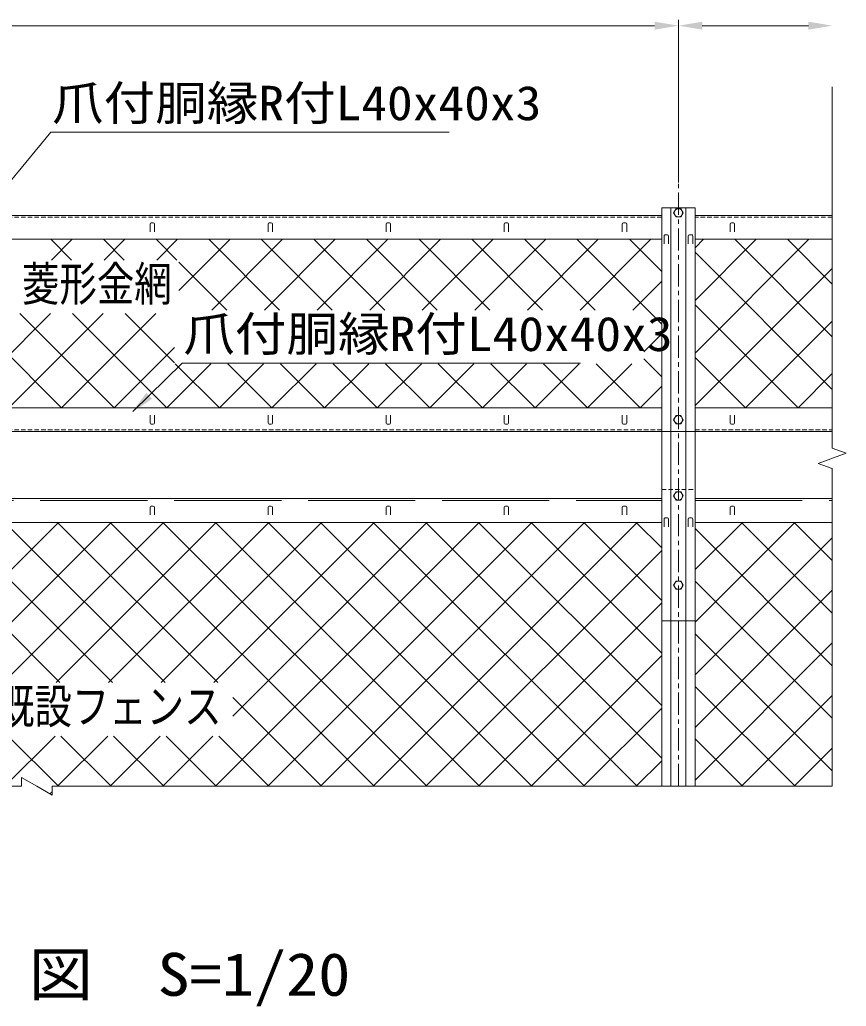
# Model space of a CAD drawing. Units: millimetres, scale not verified. Extents: x -4455 to 4455, y -3150 to 3150.
# Drawn here: x -2802 to -1413, y 220 to 1877 of the extents above; entities that cross this region are included whole.
import ezdxf
from ezdxf.enums import TextEntityAlignment as Align

# ---------------------------------------------------------------- set-up
doc = ezdxf.new("R2010")
doc.units = ezdxf.units.MM
doc.header["$LTSCALE"] = 30
for name, pattern in [('DASHED', [7.5, 6, -1.5]), ('USER1', [2, 1.25, -0.25, 0.25, -0.25]), ('USER3', [0.375, 0.25, -0.125])]:
    doc.linetypes.add(name, pattern=pattern)
doc.layers.add('0-0_10', color=7, linetype='Continuous')
for name, color, linetype, lineweight in [('0-1_net', 2, 'Continuous', 18), ('0-2_0', 1, 'Continuous', 18), ('0-3_2', 7, 'Continuous', 9), ('0-4_1', 7, 'Continuous', 9), ('0-5_center', 2, 'USER1', 18), ('0-6_柱', 7, 'Continuous', 9), ('0-9_EXTCNT-L', 4, 'Continuous', 18), ('0-A_既設net', 4, 'Continuous', 18)]:
    doc.layers.add(name, color=color, linetype=linetype, lineweight=lineweight)
doc.styles.add('ＭＳ ゴシック', font='')
doc.styles.get('ＭＳ ゴシック').set_extended_font_data('MS Gothic')

msp = doc.modelspace()

# ---------------------------------------------------------------- linework, layer by layer
at = {"layer": '0-1_net'}
for p, q in [((-2731.41, 1225.2), (-3014.55, 1508.34)), ((-2714.64, 1473.6), (-2749.38, 1508.34)), ((-2748.22, 1473.6), (-2713.47, 1508.34)), ((-2626.25, 1473.6), (-2660.99, 1508.34)), ((-2659.83, 1473.6), (-2625.08, 1508.34)), ((-2537.86, 1473.6), (-2572.61, 1508.34)), ((-2571.44, 1473.6), (-2536.7, 1508.34)), ((-2534.36, 1422.29), (-2448.31, 1508.34)), ((-2365.26, 1389.39), (-2484.22, 1508.34)), ((-2478.88, 1389.39), (-2359.92, 1508.34)), ((-2276.87, 1389.39), (-2395.83, 1508.34)), ((-2390.49, 1389.39), (-2271.53, 1508.34)), ((-2188.48, 1389.39), (-2307.44, 1508.34)), ((-2302.1, 1389.39), (-2183.14, 1508.34)), ((-2100.1, 1389.39), (-2219.05, 1508.34)), ((-2213.71, 1389.39), (-2094.75, 1508.34)), ((-2011.71, 1389.39), (-2130.66, 1508.34)), ((-2125.32, 1389.39), (-2006.37, 1508.34)), ((-1923.32, 1389.39), (-2042.28, 1508.34)), ((-2036.93, 1389.39), (-1917.98, 1508.34)), ((-1834.93, 1389.39), (-1953.89, 1508.34)), ((-1948.55, 1389.39), (-1829.59, 1508.34)), ((-1723.03, 1365.88), (-1865.5, 1508.34)), ((-1860.16, 1389.39), (-1741.2, 1508.34)), ((-1723.03, 1454.27), (-1777.11, 1508.34)), ((-1667.03, 1494.12), (-1652.81, 1508.34)), ((-1667.03, 1405.73), (-1564.42, 1508.34)), ((-1667.03, 1317.34), (-1476.04, 1508.34)), ((-1436.55, 1344.56), (-1600.33, 1508.34)), ((-1436.55, 1432.95), (-1511.95, 1508.34)), ((-1436.55, 1256.17), (-1667.03, 1486.66)), ((-2453.65, 1389.39), (-2534.36, 1470.1)), ((-1667.03, 1228.96), (-1436.55, 1459.44)), ((-1771.77, 1389.39), (-1723.03, 1438.12)), ((-1493.97, 1225.2), (-1667.03, 1398.27)), ((-2908.23, 1225.2), (-2749.83, 1383.6)), ((-2819.84, 1225.2), (-2661.44, 1383.6)), ((-2643.02, 1225.2), (-2801.41, 1383.6)), ((-2731.45, 1225.2), (-2573.05, 1383.6)), ((-2554.63, 1225.2), (-2713.02, 1383.6)), ((-2541.79, 1300.76), (-2624.64, 1383.6)), ((-1582.4, 1225.2), (-1436.55, 1371.05)), ((-1753.22, 1319.54), (-1723.03, 1349.73)), ((-2643.06, 1225.2), (-2541.79, 1326.47)), ((-1582.36, 1225.2), (-1667.03, 1309.88)), ((-2554.67, 1225.2), (-2480.49, 1299.39)), ((-2466.24, 1225.2), (-2540.43, 1299.39)), ((-2466.28, 1225.2), (-2392.1, 1299.39)), ((-2377.85, 1225.2), (-2452.04, 1299.39)), ((-2377.9, 1225.2), (-2303.71, 1299.39)), ((-2289.46, 1225.2), (-2363.65, 1299.39)), ((-2289.51, 1225.2), (-2215.32, 1299.39)), ((-2201.08, 1225.2), (-2275.26, 1299.39)), ((-2201.12, 1225.2), (-2126.93, 1299.39)), ((-2112.69, 1225.2), (-2186.87, 1299.39)), ((-2112.73, 1225.2), (-2038.55, 1299.39)), ((-2024.3, 1225.2), (-2098.48, 1299.39)), ((-2024.34, 1225.2), (-1950.16, 1299.39)), ((-1935.91, 1225.2), (-2010.1, 1299.39)), ((-1935.95, 1225.2), (-1861.77, 1299.39)), ((-1847.52, 1225.2), (-1921.71, 1299.39)), ((-1847.57, 1225.2), (-1773.38, 1299.39)), ((-1759.13, 1225.2), (-1833.32, 1299.39)), ((-1723.03, 1277.49), (-1753.22, 1307.68)), ((-1494.01, 1225.2), (-1436.55, 1282.66)), ((-1759.18, 1225.2), (-1723.03, 1261.34))]:
    msp.add_line(p, q, dxfattribs=at)
at = {"layer": '0-2_0'}
for p, q in [((-1695.03, 1603.68), (-1695.03, 1877.31)), ((-1695.03, 1603.68), (-1695.03, 1877.31)), ((-3655.03, 1867.31), (-1735.03, 1867.31)), ((-1655.03, 1867.31), (-1476.55, 1867.31))]:
    msp.add_line(p, q, dxfattribs=at)
at = {"layer": '0-2_0', "color": 7, "lineweight": 9}
for p, q in [((-1723.03, 1548.34), (-3667.03, 1548.34)), ((-1436.55, 1548.34), (-1667.03, 1548.34)), ((-1723.03, 1508.34), (-3667.03, 1508.34)), ((-1667.03, 1508.34), (-1436.55, 1508.34)), ((-1723.03, 1225.2), (-3667.03, 1225.2)), ((-1667.03, 1225.2), (-1436.55, 1225.2)), ((-1723.03, 1185.2), (-3667.03, 1185.2)), ((-1667.03, 1185.2), (-1436.55, 1185.2))]:
    msp.add_line(p, q, dxfattribs=at)
for points in [[(-2079.93, 1688.27), (-2749.28, 1688.27), (-2868.05, 1544.99)], [(-1859.44, 1300.34), (-2528.79, 1300.34), (-2611.6, 1218.94)]]:
    msp.add_lwpolyline(points, dxfattribs=at)
at = {"layer": '0-2_0'}
for points in [[(-1735.03, 1873.97), (-1695.03, 1867.31), (-1735.03, 1860.64)], [(-1655.03, 1873.97), (-1695.03, 1867.31), (-1655.03, 1860.64)], [(-1476.55, 1873.97), (-1436.55, 1867.31), (-1476.55, 1860.64)]]:
    msp.add_solid(points, dxfattribs=at)
at = {"layer": '0-2_0', "color": 7}
msp.add_solid([(-2613.04, 1217.55), (-2588.99, 1250.27), (-2579.37, 1240.24)], dxfattribs=at)
at = {"layer": '0-3_2'}
for p, q in [((-1703.03, 1552.84), (-1699.03, 1559.77)), ((-1699.03, 1559.77), (-1691.03, 1559.77)), ((-1691.03, 1559.77), (-1687.03, 1552.84)), ((-1699.03, 1545.91), (-1703.03, 1552.84)), ((-1691.03, 1545.91), (-1699.03, 1545.91)), ((-1687.03, 1552.84), (-1691.03, 1545.91)), ((-1699.03, 1212.13), (-1703.03, 1205.2)), ((-1691.03, 1212.13), (-1699.03, 1212.13)), ((-1703.03, 1205.2), (-1699.03, 1198.27)), ((-1699.03, 1198.27), (-1691.03, 1198.27))]:
    msp.add_line(p, q, dxfattribs=at)
at = {"layer": '0-3_2', "color": 4, "lineweight": 18}
msp.add_line((-1667.03, 1185.51), (-1723.03, 1185.51), dxfattribs=at)
at = {"layer": '0-3_2', "color": 3, "linetype": 'DASHED', "lineweight": 18}
for p, q in [((-3667.03, 1069.74), (-1723.03, 1069.74)), ((-1667.03, 1069.74), (-1436.55, 1069.74))]:
    msp.add_line(p, q, dxfattribs=at)
at = {"layer": '0-3_2'}
msp.add_lwpolyline([(-1691.03, 1198.27), (-1687.03, 1205.2), (-1691.03, 1212.13)], dxfattribs=at)
for centre in [(-1695.03, 1552.84), (-1695.03, 1205.2)]:
    msp.add_circle(centre, 6.93, dxfattribs=at)
at = {"layer": '0-4_1', "color": 4, "lineweight": 18}
for p, q in [((-1436.55, 1764.3), (-1436.55, 1157.59)), ((-1460.04, 1131.94), (-1413.06, 1149.04)), ((-1413.06, 1149.04), (-1436.55, 1157.59)), ((-1436.55, 1123.39), (-1460.04, 1131.94)), ((-1436.55, 1123.39), (-1436.55, 589.31))]:
    msp.add_line(p, q, dxfattribs=at)
at = {"layer": '0-4_1'}
for p, q in [((-1667.03, 1561.37), (-1723.03, 1561.37)), ((-2582.78, 1520.84), (-2582.78, 1533.84)), ((-2577.29, 1535.84), (-2580.78, 1535.84)), ((-2575.28, 1520.84), (-2575.28, 1533.84)), ((-2384.45, 1520.84), (-2384.45, 1533.84)), ((-2378.96, 1535.84), (-2382.45, 1535.84)), ((-2376.95, 1520.84), (-2376.95, 1533.84)), ((-2186.12, 1520.84), (-2186.12, 1533.84)), ((-2180.63, 1535.84), (-2184.12, 1535.84)), ((-2178.62, 1520.84), (-2178.62, 1533.84)), ((-1987.79, 1520.84), (-1987.79, 1533.84)), ((-1982.3, 1535.84), (-1985.79, 1535.84)), ((-1980.29, 1520.84), (-1980.29, 1533.84)), ((-1789.46, 1520.84), (-1789.46, 1533.84)), ((-1783.97, 1535.84), (-1787.46, 1535.84)), ((-1781.96, 1520.84), (-1781.96, 1533.84)), ((-1608.1, 1520.84), (-1608.1, 1533.84)), ((-1606.1, 1535.84), (-1602.6, 1535.84)), ((-1600.6, 1520.84), (-1600.6, 1533.84)), ((-1719.07, 1500.85), (-1719.07, 1513.85)), ((-1713.58, 1515.85), (-1717.07, 1515.84)), ((-1711.57, 1500.85), (-1711.58, 1513.85)), ((-1678.49, 1500.85), (-1678.49, 1513.85)), ((-1676.49, 1515.85), (-1672.99, 1515.84)), ((-1670.99, 1500.85), (-1670.99, 1513.85)), ((-2582.78, 1212.7), (-2582.78, 1199.7)), ((-2575.28, 1212.7), (-2575.28, 1199.7)), ((-2384.45, 1212.7), (-2384.45, 1199.7)), ((-2376.95, 1212.7), (-2376.95, 1199.7)), ((-2186.12, 1212.7), (-2186.12, 1199.7)), ((-2178.62, 1212.7), (-2178.62, 1199.7)), ((-1987.79, 1212.7), (-1987.79, 1199.7)), ((-1980.29, 1212.7), (-1980.29, 1199.7)), ((-1789.46, 1212.7), (-1789.46, 1199.7)), ((-1781.96, 1212.7), (-1781.96, 1199.7)), ((-1608.1, 1212.7), (-1608.1, 1199.7)), ((-1600.6, 1212.7), (-1600.6, 1199.7)), ((-2577.29, 1197.7), (-2580.78, 1197.7)), ((-2378.96, 1197.7), (-2382.45, 1197.7)), ((-2180.63, 1197.7), (-2184.12, 1197.7)), ((-1982.3, 1197.7), (-1985.79, 1197.7)), ((-1783.97, 1197.7), (-1787.46, 1197.7)), ((-1606.1, 1197.7), (-1602.6, 1197.7)), ((-3667.03, 1072.74), (-1723.03, 1072.74)), ((-1667.03, 1072.74), (-1436.55, 1072.74)), ((-2582.78, 1045.24), (-2582.78, 1058.24)), ((-2577.29, 1060.24), (-2580.78, 1060.24)), ((-2575.28, 1045.24), (-2575.28, 1058.24)), ((-2384.45, 1045.24), (-2384.45, 1058.24)), ((-2378.96, 1060.24), (-2382.45, 1060.24)), ((-2376.95, 1045.24), (-2376.95, 1058.24)), ((-2186.12, 1045.24), (-2186.12, 1058.24)), ((-2180.63, 1060.24), (-2184.12, 1060.24)), ((-2178.62, 1045.24), (-2178.62, 1058.24)), ((-1987.79, 1045.24), (-1987.79, 1058.24)), ((-1982.3, 1060.24), (-1985.79, 1060.24)), ((-1980.29, 1045.24), (-1980.29, 1058.24)), ((-1789.46, 1045.24), (-1789.46, 1058.24)), ((-1783.97, 1060.24), (-1787.46, 1060.24)), ((-1781.96, 1045.24), (-1781.96, 1058.24)), ((-1608.1, 1045.24), (-1608.1, 1058.24)), ((-1606.1, 1060.24), (-1602.6, 1060.24)), ((-1600.6, 1045.24), (-1600.6, 1058.24)), ((-3667.03, 1032.74), (-1723.03, 1032.74)), ((-1667.03, 1032.74), (-1436.55, 1032.74))]:
    msp.add_line(p, q, dxfattribs=at)
at = {"layer": '0-4_1', "color": 3, "linetype": 'USER3', "lineweight": 18}
for p, q in [((-1723.03, 1545.34), (-3667.03, 1545.34)), ((-1436.55, 1545.34), (-1667.03, 1545.34)), ((-1723.03, 1188.27), (-3667.03, 1188.14)), ((-1667.03, 1188.27), (-1436.55, 1188.25))]:
    msp.add_line(p, q, dxfattribs=at)
at = {"layer": '0-4_1', "color": 4, "linetype": 'USER3', "lineweight": 18}
msp.add_line((-1723.03, 1087.74), (-1667.03, 1087.74), dxfattribs=at)
at = {"layer": '0-4_1'}
for centre, start, end in [((-2580.78, 1533.84), 90, 180), ((-2577.28, 1533.84), 0.00008, 90), ((-2382.45, 1533.84), 90, 180), ((-2378.95, 1533.84), 0.00008, 90), ((-2184.12, 1533.84), 90, 180), ((-2180.62, 1533.84), 0.00008, 90), ((-1985.79, 1533.84), 90, 180), ((-1982.29, 1533.84), 0.00008, 90), ((-1787.46, 1533.84), 90, 180), ((-1783.96, 1533.84), 0.00008, 90), ((-1606.1, 1533.84), 90, 179.99992), ((-1602.6, 1533.84), 0, 90), ((-1717.07, 1513.85), 89.99988, 180), ((-1713.58, 1513.85), 0.00003, 90), ((-1676.49, 1513.85), 90, 180), ((-1672.99, 1513.85), 359.99989, 90), ((-2580.78, 1199.7), 180, 270), ((-2577.28, 1199.7), 270, 359.99992), ((-2382.45, 1199.7), 180, 270), ((-2378.95, 1199.7), 270, 359.99992), ((-2184.12, 1199.7), 180, 270), ((-2180.62, 1199.7), 270, 359.99992), ((-1985.79, 1199.7), 180, 270), ((-1982.29, 1199.7), 270, 359.99992), ((-1787.46, 1199.7), 180, 270), ((-1783.96, 1199.7), 270, 359.99992), ((-1606.1, 1199.7), 180.00008, 270), ((-1602.6, 1199.7), 270, 0), ((-2580.78, 1058.24), 90, 180), ((-2577.28, 1058.24), 0.00008, 90), ((-2382.45, 1058.24), 90, 180), ((-2378.95, 1058.24), 0.00008, 90), ((-2184.12, 1058.24), 90, 180), ((-2180.62, 1058.24), 0.00008, 90), ((-1985.79, 1058.24), 90, 180), ((-1982.29, 1058.24), 0.00008, 90), ((-1787.46, 1058.24), 90, 180), ((-1783.96, 1058.24), 0.00008, 90), ((-1606.1, 1058.24), 90, 179.99992), ((-1602.6, 1058.24), 0, 90)]:
    msp.add_arc(centre, 2, start, end, dxfattribs=at)
at = {"layer": '0-5_center'}
msp.add_line((-1695.03, 589.31), (-1695.03, 1678.04), dxfattribs=at)
at = {"layer": '0-6_柱'}
for p, q in [((-1723.03, 867.24), (-1723.03, 1561.37)), ((-1707.53, 867.24), (-1707.53, 1561.37)), ((-1682.53, 867.24), (-1682.53, 1561.37)), ((-1667.03, 867.24), (-1667.03, 1561.37)), ((-1691.03, 1084.17), (-1699.03, 1084.17)), ((-1687.03, 1077.24), (-1691.03, 1084.17)), ((-1699.03, 1070.31), (-1691.03, 1070.31)), ((-1691.03, 1070.31), (-1687.03, 1077.24)), ((-1719.07, 1025.24), (-1719.07, 1038.24)), ((-1713.58, 1040.24), (-1717.07, 1040.24)), ((-1711.57, 1025.24), (-1711.58, 1038.24)), ((-1678.49, 1025.24), (-1678.49, 1038.24)), ((-1676.49, 1040.24), (-1672.99, 1040.24)), ((-1670.99, 1025.24), (-1670.99, 1038.24)), ((-1691.03, 934.17), (-1699.03, 934.17)), ((-1687.03, 927.24), (-1691.03, 934.17)), ((-1699.03, 920.31), (-1691.03, 920.31)), ((-1691.03, 920.31), (-1687.03, 927.24)), ((-1723.03, 867.24), (-1667.03, 867.24))]:
    msp.add_line(p, q, dxfattribs=at)
at = {"layer": '0-6_柱', "color": 1, "lineweight": 18}
for p, q in [((-1723.03, 867.24), (-1723.03, 589.31)), ((-1707.53, 867.24), (-1707.53, 589.31)), ((-1682.53, 867.24), (-1682.53, 589.31)), ((-1667.03, 867.24), (-1667.03, 589.31))]:
    msp.add_line(p, q, dxfattribs=at)
at = {"layer": '0-6_柱'}
for points in [[(-1699.03, 1084.17), (-1703.03, 1077.24), (-1699.03, 1070.31)], [(-1699.03, 934.17), (-1703.03, 927.24), (-1699.03, 920.31)]]:
    msp.add_lwpolyline(points, dxfattribs=at)
for centre in [(-1695.03, 1077.24), (-1695.03, 927.24)]:
    msp.add_circle(centre, 6.93, dxfattribs=at)
for centre, start, end in [((-1717.07, 1038.24), 90, 180.00012), ((-1713.58, 1038.24), 0, 90), ((-1676.49, 1038.24), 90, 179.99997), ((-1672.99, 1038.24), 0, 90.0001)]:
    msp.add_arc(centre, 2, start, end, dxfattribs=at)
at = {"layer": '0-9_EXTCNT-L'}
msp.add_line((-3948.67, 589.31), (-2798.82, 589.31), dxfattribs=at)
for points in [[(-2773.03, 589.31), (-2798.82, 604.2), (-2798.82, 589.31)], [(-2773.03, 589.31), (-2747.24, 574.42), (-2747.24, 589.31), (-1436.55, 589.31)]]:
    msp.add_lwpolyline(points, dxfattribs=at)
at = {"layer": '0-A_既設net'}
for p, q in [((-3180.1, 589.31), (-2736.67, 1032.74)), ((-3091.71, 589.31), (-2648.28, 1032.74)), ((-2734.05, 763.57), (-3003.21, 1032.74)), ((-2645.66, 763.57), (-2914.82, 1032.74)), ((-2829.06, 763.57), (-2559.89, 1032.74)), ((-2557.27, 763.57), (-2826.43, 1032.74)), ((-2740.67, 763.57), (-2471.5, 1032.74)), ((-2468.88, 763.57), (-2738.05, 1032.74)), ((-2652.28, 763.57), (-2383.11, 1032.74)), ((-2206.23, 589.31), (-2649.66, 1032.74)), ((-2563.89, 763.57), (-2294.73, 1032.74)), ((-2117.84, 589.31), (-2561.27, 1032.74)), ((-2475.5, 763.57), (-2206.34, 1032.74)), ((-2472.99, 589.31), (-2029.56, 1032.74)), ((-2029.45, 589.31), (-2472.88, 1032.74)), ((-2443.74, 706.95), (-2117.95, 1032.74)), ((-2384.6, 589.31), (-1941.17, 1032.74)), ((-1941.07, 589.31), (-2384.49, 1032.74)), ((-2296.21, 589.31), (-1852.78, 1032.74)), ((-1852.68, 589.31), (-2296.1, 1032.74)), ((-2207.82, 589.31), (-1764.4, 1032.74)), ((-1764.29, 589.31), (-2207.72, 1032.74)), ((-1723.03, 636.44), (-2119.33, 1032.74)), ((-1723.03, 724.83), (-2030.94, 1032.74)), ((-1723.03, 813.22), (-1942.55, 1032.74)), ((-1723.03, 901.61), (-1854.16, 1032.74)), ((-1723.03, 990), (-1765.77, 1032.74)), ((-1667.03, 953.32), (-1587.62, 1032.74)), ((-1667.03, 864.94), (-1499.23, 1032.74)), ((-1436.55, 880.29), (-1589, 1032.74)), ((-1436.55, 968.68), (-1500.61, 1032.74)), ((-1436.55, 791.9), (-1667.03, 1022.39)), ((-1667.03, 776.55), (-1436.55, 1007.03)), ((-2119.43, 589.31), (-1723.03, 985.71)), ((-1436.55, 703.51), (-1667.03, 934)), ((-1667.03, 688.16), (-1436.55, 918.64)), ((-2031.05, 589.31), (-1723.03, 897.32)), ((-1436.55, 615.13), (-1667.03, 845.61)), ((-1667.03, 599.77), (-1436.55, 830.25)), ((-1942.66, 589.31), (-1723.03, 808.94)), ((-1499.12, 589.31), (-1667.03, 757.22)), ((-2294.62, 589.31), (-2443.74, 738.43)), ((-1589.1, 589.31), (-1436.55, 741.87)), ((-1854.27, 589.31), (-1723.03, 720.55)), ((-2826.54, 589.31), (-2742.28, 673.57)), ((-2736.56, 589.31), (-2820.82, 673.57)), ((-2738.15, 589.31), (-2653.89, 673.57)), ((-2648.17, 589.31), (-2732.43, 673.57)), ((-2649.77, 589.31), (-2565.5, 673.57)), ((-2559.78, 589.31), (-2644.05, 673.57)), ((-2561.38, 589.31), (-2477.11, 673.57)), ((-2471.4, 589.31), (-2555.66, 673.57)), ((-2383.01, 589.31), (-2467.27, 673.57)), ((-1587.51, 589.31), (-1667.03, 668.83)), ((-1500.72, 589.31), (-1436.55, 653.48)), ((-1765.88, 589.31), (-1723.03, 632.16)), ((-2750.92, 576.54), (-2747.24, 580.22))]:
    msp.add_line(p, q, dxfattribs=at)

# ---------------------------------------------------------------- texts
at = {"layer": '0-0_10', "style": 'ＭＳ ゴシック', "width": 1.1}
msp.add_text('正\u3000面\u3000図\u3000S=1/20', height=72.16, dxfattribs=at).set_placement((-3219.76, 215.63), align=Align.BOTTOM_LEFT)
at = {"layer": '0-2_0', "color": 3, "style": 'ＭＳ ゴシック'}
for s, height, width, p in [('爪付胴縁R付L40x40x3', 57.73, 1.1, (-2747.28, 1691.21)), ('菱形金網', 57.62, 0.8, (-2797.76, 1387.49)), ('爪付胴縁R付L40x40x3', 57.73, 1.1, (-2526.79, 1303.28)), ('既設フェンス', 57.62, 0.8, (-2839.82, 677.47))]:
    msp.add_text(s, height=height, dxfattribs=dict(at, width=width)).set_placement(p, align=Align.BOTTOM_LEFT)

doc.saveas('drawing.dxf')
